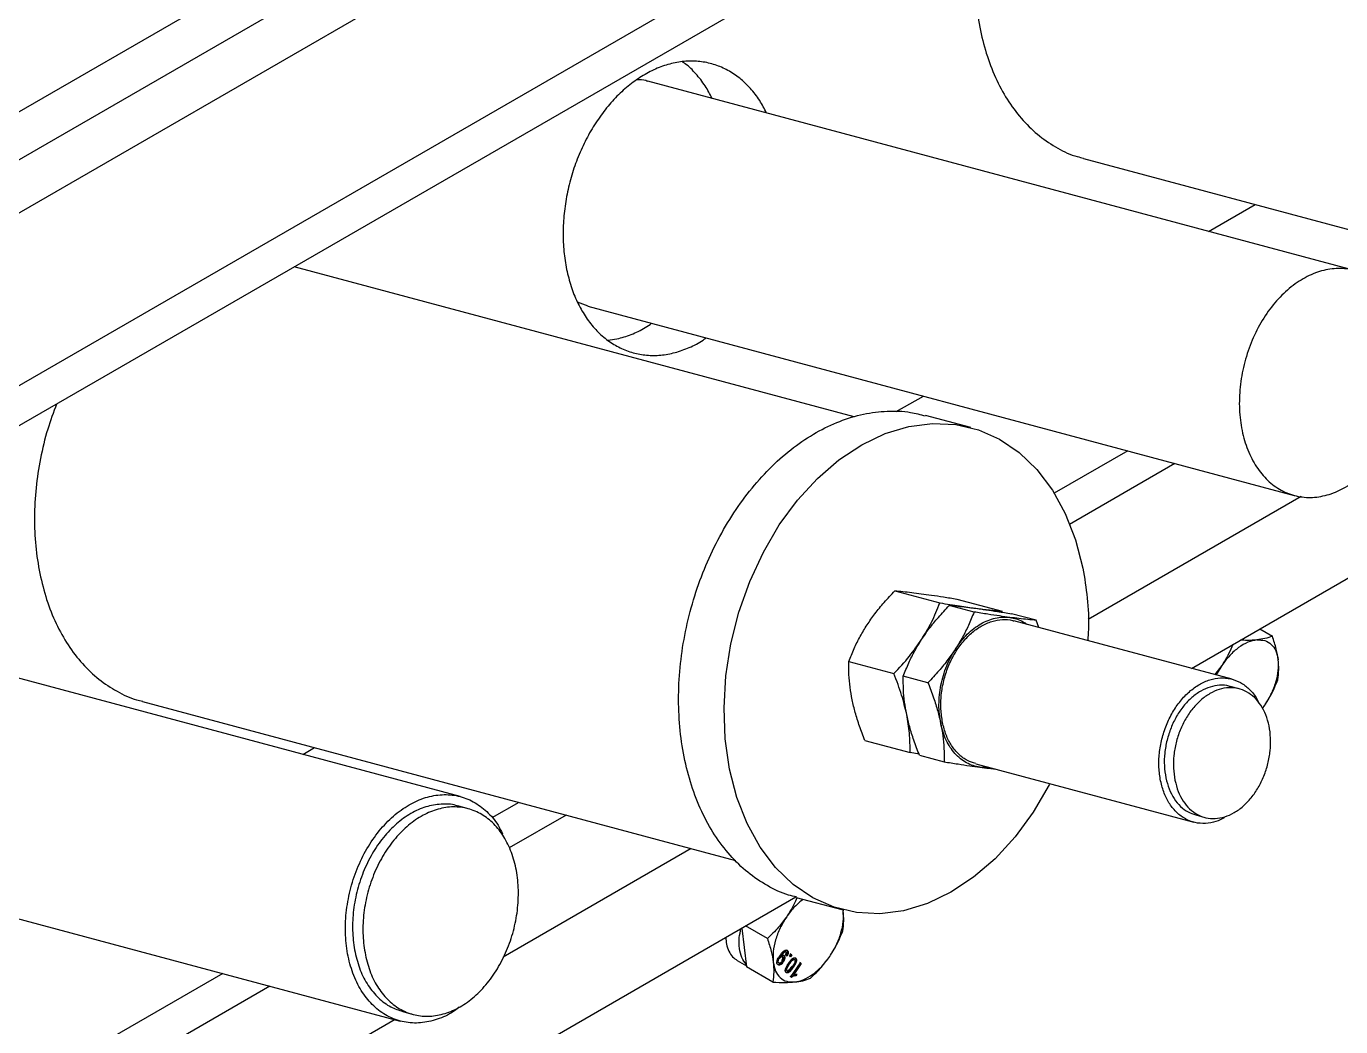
# Model space of a CAD drawing. Header units: millimetres. Extents: x 861 to 27901, y 673 to 17923.
# Drawn here: x 24348 to 24661.3, y 6914.5 to 7153 of the extents above; entities that cross this region are included whole.
import ezdxf

# ---------------------------------------------------------------- set-up
doc = ezdxf.new("R2010")
doc.units = ezdxf.units.MM
doc.header["$LTSCALE"] = 33.3

msp = doc.modelspace()

# ---------------------------------------------------------------- linework, layer by layer
at = {"color": 7, "linetype": 'Continuous', "lineweight": 25}
for p, q in [((24186.77, 7040.55), (24753.01, 7367.44)), ((24200.3, 7036.93), (24766.54, 7363.81)), ((24768.87, 7352.46), (24202.63, 7025.58)), ((24789.57, 7323.23), (24279.39, 7028.71)), ((24791.31, 7314.72), (24281.14, 7020.2)), ((24664.6, 7094.77), (24496.18, 7139.89)), ((24599.97, 7121.49), (24741.31, 7083.63)), ((24629.8, 7104.1), (24640.93, 7110.52)), ((24545.36, 7059.86), (24411.81, 7095.63)), ((24479.31, 7087.3), (24481.84, 7086.34)), ((24481.82, 7086.28), (24650.24, 7041.16)), ((24625.76, 6999.95), (24755.72, 7074.97)), ((24555.38, 7061.13), (24561.82, 7064.85)), ((24573.13, 7057.34), (24562.3, 7060.24)), ((24610.56, 7051.79), (24593.01, 7041.67)), ((24621.81, 7048.78), (24596.68, 7034.27)), ((24651.91, 7040.94), (24601.08, 7011.6)), ((24555, 7018.44), (24565.78, 7015.55)), ((24569.83, 7016.47), (24580.6, 7013.58)), ((24573.9, 7013.38), (24568, 7014.96)), ((24588.72, 7011.4), (24582.82, 7012.98)), ((24635.42, 6997.36), (24583.43, 7011.29)), ((24589.36, 7009.7), (24588.72, 7011.4)), ((24642.04, 7009.35), (24645.04, 7007.62)), ((24451.44, 6969.39), (24326.89, 7002.75)), ((24544.04, 7001.58), (24554.81, 6998.69)), ((24632.96, 7000.63), (24631.28, 6998.47)), ((24632.96, 7000.63), (24631.66, 6998.37)), ((24562.93, 6996.52), (24557.03, 6998.1)), ((24637.12, 6995.06), (24634.95, 6995.64)), ((24375.71, 6992.03), (24517.03, 6954.17)), ((24642.63, 6990.44), (24643.22, 6991.17)), ((24642.64, 6990.42), (24643.22, 6991.17)), ((24547.89, 6982.75), (24558.66, 6979.86)), ((24413.89, 6979.45), (24416.67, 6981.06)), ((24560.79, 6979.53), (24558.66, 6979.86)), ((24560.89, 6979.26), (24566.78, 6977.68)), ((24574.3, 6977.21), (24626.29, 6963.28)), ((24453.31, 6966.49), (24450.84, 6967.15)), ((24465.41, 6968), (24458.99, 6964.3)), ((24476.67, 6964.99), (24463.12, 6957.17)), ((24626.75, 6965), (24628.91, 6964.42)), ((24506.5, 6957), (24461.67, 6931.12)), ((24312.56, 6949.26), (24437.12, 6915.89)), ((24091.06, 6691.27), (24531.43, 6945.5)), ((24531.53, 6945.37), (24542.36, 6942.46)), ((24542.6, 6942.53), (24542.71, 6942.12)), ((24542.71, 6942.12), (24542.63, 6942.52)), ((24518.53, 6938.05), (24519.67, 6928.79)), ((24524.65, 6935.55), (24519.43, 6938.56)), ((24527.84, 6931.58), (24527.79, 6931.5)), ((24527.93, 6931.42), (24527.79, 6931.5)), ((24527.98, 6931.5), (24527.84, 6931.58)), ((24527.98, 6931.5), (24527.93, 6931.42)), ((24528.1, 6931.24), (24527.96, 6931.32)), ((24528.63, 6931.48), (24528.49, 6931.56)), ((24529.03, 6932.39), (24528.89, 6932.47)), ((24529.08, 6931.55), (24528.94, 6931.63)), ((24529.16, 6932.32), (24529.02, 6932.4)), ((24529.34, 6931.39), (24529.08, 6931.55)), ((24529.34, 6931.39), (24529.2, 6931.47)), ((24529.44, 6932.69), (24529.3, 6932.77)), ((24529.82, 6931.52), (24529.96, 6931.44)), ((24529.96, 6931.44), (24530.25, 6931.87)), ((24530.19, 6931.23), (24529.96, 6931.44)), ((24530.19, 6931.23), (24530.05, 6931.31)), ((24530.25, 6931.87), (24530.11, 6931.95)), ((24530.48, 6931.66), (24530.19, 6931.23)), ((24530.23, 6931.84), (24530.34, 6931.74)), ((24530.25, 6931.87), (24530.48, 6931.66)), ((24530.48, 6931.66), (24530.34, 6931.74)), ((24517.45, 6930.33), (24519.64, 6929.08)), ((24525.93, 6925.18), (24519.67, 6928.79)), ((24527.1, 6929.33), (24526.96, 6929.41)), ((24527.18, 6929.83), (24527.32, 6929.75)), ((24527.34, 6930.85), (24527.48, 6930.77)), ((24527.52, 6929.67), (24527.53, 6929.67)), ((24528.04, 6930.26), (24528.18, 6930.17)), ((24528.3, 6931.16), (24528.16, 6931.24)), ((24528.39, 6929.94), (24528.25, 6930.02)), ((24530.22, 6926.44), (24532.51, 6929.79)), ((24530.45, 6928.95), (24530.59, 6928.87)), ((24530.82, 6928.66), (24530.68, 6928.74)), ((24531, 6930.54), (24530.86, 6930.62)), ((24532.73, 6929.58), (24530.95, 6926.97)), ((24531.01, 6930.57), (24531.15, 6930.49)), ((24531.27, 6930.95), (24531.41, 6930.87)), ((24531.58, 6930.19), (24531.44, 6930.27)), ((24532.51, 6929.79), (24532.37, 6929.87)), ((24532.49, 6929.76), (24532.59, 6929.66)), ((24532.51, 6929.79), (24532.73, 6929.58)), ((24532.73, 6929.58), (24532.59, 6929.66)), ((24394.79, 6927.23), (24310.16, 6878.38)), ((24529.1, 6927.48), (24528.96, 6927.56)), ((24529.16, 6927.45), (24529.29, 6927.38)), ((24529.22, 6927.95), (24529.36, 6927.87)), ((24529.75, 6927.88), (24529.61, 6927.96)), ((24530.22, 6926.44), (24530.08, 6926.52)), ((24530.37, 6926.31), (24530.22, 6926.44)), ((24530.95, 6926.97), (24530.81, 6927.05)), ((24530.95, 6926.97), (24531.69, 6927.09)), ((24531.48, 6927.06), (24531.28, 6926.78)), ((24531.42, 6926.7), (24531.28, 6926.78)), ((24531.69, 6927.09), (24531.42, 6926.7)), ((24531.69, 6927.09), (24531.55, 6927.17)), ((24406.04, 6924.22), (24311.9, 6869.87)), ((24435.87, 6916.23), (24085.89, 6714.19)), ((24437.72, 6918.13), (24440.18, 6917.47))]:
    msp.add_line(p, q, dxfattribs=at)
at = {"color": 7, "linetype": 'Continuous', "lineweight": 25, "flags": 128}
msp.add_lwpolyline([(24591.95, 6972.48), (24591.81, 6972.17), (24588, 6965.69), (24583.68, 6959.8), (24578.91, 6954.59), (24573.78, 6950.16), (24568.37, 6946.57), (24562.78, 6943.9), (24557.11, 6942.19), (24551.45, 6941.47), (24545.89, 6941.74), (24540.54, 6943.02), (24535.48, 6945.26), (24530.8, 6948.44), (24526.59, 6952.5), (24522.9, 6957.37), (24519.82, 6962.97), (24517.38, 6969.2), (24515.63, 6975.96), (24514.61, 6983.12), (24514.32, 6990.58), (24514.77, 6998.19), (24515.96, 7005.83), (24517.87, 7013.37), (24520.45, 7020.68), (24523.68, 7027.64), (24527.49, 7034.12), (24531.81, 7040.01), (24536.58, 7045.22), (24541.71, 7049.65), (24547.12, 7053.23), (24552.71, 7055.9), (24558.38, 7057.62), (24564.04, 7058.34), (24569.6, 7058.06), (24574.95, 7056.79), (24580.01, 7054.55), (24584.69, 7051.37), (24588.9, 7047.31), (24592.59, 7042.44), (24595.67, 7036.84), (24598.11, 7030.61), (24599.86, 7023.85)], dxfattribs=at)
at = {"color": 7, "linetype": 'Continuous', "lineweight": 25}
for points, knots in [([(24579.43, 7192.4), (24578.7, 7190.41), (24577.14, 7186.2), (24575.52, 7179.47), (24574.44, 7172.42), (24574.05, 7165.4), (24574.35, 7158.53), (24575.33, 7151.94), (24576.97, 7145.72), (24579.25, 7140), (24582.12, 7134.86), (24585.55, 7130.41), (24589.46, 7126.68), (24593.8, 7123.84), (24597.35, 7122.13), (24599.5, 7121.69), (24599.99, 7121.58)], [0, 0, 0, 0, 0.067527, 0.143345, 0.219163, 0.294982, 0.3708, 0.446619, 0.522437, 0.598256, 0.674074, 0.749893, 0.825711, 0.90153, 0.977348, 1, 1, 1, 1]), ([(24524.46, 7132.31), (24523.93, 7133.32), (24522.8, 7135.48), (24520.63, 7138.25), (24518.08, 7140.67), (24515.26, 7142.56), (24512.2, 7143.88), (24508.98, 7144.62), (24505.63, 7144.76), (24502.22, 7144.29), (24498.81, 7143.24), (24495.45, 7141.6), (24492.2, 7139.42), (24489.12, 7136.73), (24486.27, 7133.58), (24483.68, 7130.01), (24481.4, 7126.1), (24479.48, 7121.9), (24477.94, 7117.5), (24476.81, 7112.95), (24476.12, 7108.35), (24475.87, 7103.78), (24476.04, 7099.29), (24476.53, 7096.45), (24476.77, 7095.04)], [0, 0, 0, 0, 0.040437, 0.086131, 0.131824, 0.177518, 0.223211, 0.268905, 0.314598, 0.360292, 0.405985, 0.451679, 0.497372, 0.543065, 0.588759, 0.634452, 0.680146, 0.725839, 0.771533, 0.817226, 0.86292, 0.908613, 0.954307, 1, 1, 1, 1]), ([(24511.46, 7135.79), (24510.94, 7136.81), (24509.81, 7138.96), (24507.62, 7141.7), (24505.78, 7143.6), (24504.62, 7144.35), (24504.4, 7144.49)], [0, 0, 0, 0, 0.284378, 0.605719, 0.92706, 1, 1, 1, 1]), ([(24496.16, 7139.83), (24496, 7139.9), (24495.17, 7140.24), (24494.26, 7140.22), (24493.52, 7140.2)], [0, 0, 0, 0, 0.192745, 1, 1, 1, 1]), ([(24476.77, 7095.04), (24477.1, 7093.67), (24477.75, 7090.93), (24479.26, 7087.21), (24481.13, 7083.86), (24483.36, 7080.95), (24485.91, 7078.53), (24488.74, 7076.65), (24491.79, 7075.32), (24495.02, 7074.59), (24498.36, 7074.45), (24501.78, 7074.91), (24505.18, 7075.99), (24507.97, 7077.26), (24509.55, 7078.36), (24510.05, 7078.72)], [0, 0, 0, 0, 0.080186, 0.160372, 0.240558, 0.320744, 0.40093, 0.481116, 0.561302, 0.641488, 0.721674, 0.80186, 0.882046, 0.962232, 1, 1, 1, 1]), ([(24486.6, 7078.2), (24487.32, 7078.27), (24489.18, 7078.47), (24492.19, 7079.48), (24494.97, 7080.74), (24496.55, 7081.84), (24497.05, 7082.2)], [0, 0, 0, 0, 0.206143, 0.527413, 0.848682, 1, 1, 1, 1]), ([(24355.18, 7062.94), (24354.44, 7060.96), (24352.88, 7056.74), (24351.26, 7050.01), (24350.18, 7042.96), (24349.81, 7035.94), (24350.07, 7029.06), (24350.81, 7024.71), (24351.19, 7022.54)], [0, 0, 0, 0, 0.151195, 0.320956, 0.490717, 0.660478, 0.830239, 1, 1, 1, 1]), ([(24531.56, 6945.48), (24530.94, 6945.61), (24528.52, 6946.13), (24524.6, 6948.05), (24519.89, 6951.18), (24515.67, 6955.27), (24511.97, 6960.15), (24508.88, 6965.76), (24506.43, 6972.01), (24504.68, 6978.79), (24503.65, 6985.98), (24503.36, 6993.45), (24503.82, 7001.08), (24505.01, 7008.75), (24506.92, 7016.31), (24509.52, 7023.64), (24512.75, 7030.62), (24516.57, 7037.11), (24520.91, 7043.03), (24525.69, 7048.25), (24530.84, 7052.7), (24536.26, 7056.29), (24541.86, 7058.96), (24547.55, 7060.69), (24553.23, 7061.38), (24558.18, 7061.24), (24561.11, 7060.45), (24562.27, 7060.13)], [0, 0, 0, 0, 0.0143954, 0.0560621, 0.0977287, 0.1393954, 0.1810621, 0.2227287, 0.2643954, 0.3060621, 0.3477287, 0.3893954, 0.4310621, 0.4727287, 0.5143954, 0.5560621, 0.5977287, 0.6393954, 0.6810621, 0.7227287, 0.7643954, 0.8060621, 0.8477287, 0.8893954, 0.9310621, 0.9727287, 1, 1, 1, 1]), ([(24351.19, 7022.54), (24351.69, 7020.44), (24352.69, 7016.25), (24355, 7010.55), (24357.87, 7005.4), (24361.3, 7000.95), (24365.2, 6997.22), (24369.55, 6994.38), (24373.1, 6992.68), (24375.24, 6992.23), (24375.74, 6992.12)], [0, 0, 0, 0, 0.13701, 0.274019, 0.411029, 0.548038, 0.685048, 0.822057, 0.959067, 1, 1, 1, 1]), ([(24599.86, 7023.85), (24600.24, 7021.48), (24601.01, 7016.75), (24601.32, 7010.89), (24601.08, 7007.46), (24601.01, 7006.58)], [0, 0, 0, 0, 0.4257168, 0.8514335, 1, 1, 1, 1]), ([(24548.41, 7010.31), (24549.02, 7011.2), (24550.27, 7013.03), (24552.49, 7015.75), (24554.15, 7017.52), (24555, 7018.44)], [0, 0, 0, 0, 0.315876, 0.646351, 1, 1, 1, 1]), ([(24555, 7018.44), (24555.64, 7018.38), (24556.87, 7018.28), (24558.96, 7018.05), (24560.53, 7017.85), (24561.3, 7017.75)], [0, 0, 0, 0, 0.353648, 0.684121, 1, 1, 1, 1]), ([(24561.3, 7017.75), (24562.12, 7017.64), (24563.79, 7017.41), (24566.66, 7016.97), (24568.75, 7016.64), (24569.83, 7016.47)], [0, 0, 0, 0, 0.315876, 0.646351, 1, 1, 1, 1]), ([(24561.4, 7006.83), (24562.24, 7008.2), (24563.99, 7011.09), (24565.16, 7014.02), (24565.78, 7015.55)], [0, 0, 0, 0, 0.476313, 1, 1, 1, 1]), ([(24561.4, 7006.83), (24562, 7007.7), (24563.23, 7009.5), (24565.45, 7012.22), (24567.12, 7014.01), (24568, 7014.96)], [0, 0, 0, 0, 0.3085007, 0.635247, 1, 1, 1, 1]), ([(24565.78, 7015.55), (24567.38, 7015.3), (24570.43, 7014.81), (24573.05, 7014.44), (24574.3, 7014.27)], [0, 0, 0, 0, 0.523687, 1, 1, 1, 1]), ([(24568, 7014.96), (24568.66, 7014.9), (24569.9, 7014.79), (24572, 7014.56), (24573.55, 7014.37), (24574.3, 7014.27)], [0, 0, 0, 0, 0.3647501, 0.6914967, 1, 1, 1, 1]), ([(24573.9, 7013.38), (24573.47, 7012.31), (24572.66, 7010.29), (24571.21, 7007.36), (24570.08, 7005.54), (24569.53, 7004.65)], [0, 0, 0, 0, 0.36475, 0.691497, 1, 1, 1, 1]), ([(24582.42, 7012.09), (24581.62, 7012.2), (24579.98, 7012.43), (24577.12, 7012.86), (24575.01, 7013.2), (24573.9, 7013.38)], [0, 0, 0, 0, 0.308501, 0.635247, 1, 1, 1, 1]), ([(24574.3, 7014.27), (24575.1, 7014.16), (24576.74, 7013.93), (24579.6, 7013.5), (24581.71, 7013.16), (24582.82, 7012.98)], [0, 0, 0, 0, 0.308501, 0.635247, 1, 1, 1, 1]), ([(24574.3, 7014.27), (24575.44, 7014.12), (24577.84, 7013.82), (24579.65, 7013.66), (24580.6, 7013.58)], [0, 0, 0, 0, 0.4763129, 1, 1, 1, 1]), ([(24544.04, 7001.58), (24544.45, 7002.61), (24545.25, 7004.61), (24546.7, 7007.54), (24547.85, 7009.4), (24548.41, 7010.31)], [0, 0, 0, 0, 0.353648, 0.684121, 1, 1, 1, 1]), ([(24566.39, 6987.05), (24566.23, 6988.11), (24565.9, 6990.22), (24566.03, 6993.63), (24566.62, 6997.04), (24567.69, 7000.35), (24569.19, 7003.42), (24571.06, 7006.14), (24573.23, 7008.41), (24575.61, 7010.12), (24578.13, 7011.25), (24580.66, 7011.65), (24582.45, 7011.63), (24583.32, 7011.29), (24583.42, 7011.25)], [0, 0, 0, 0, 0.089817, 0.179633, 0.26945, 0.359266, 0.449083, 0.538899, 0.628716, 0.718532, 0.808349, 0.898165, 0.987982, 1, 1, 1, 1]), ([(24582.42, 7012.09), (24582.97, 7011.99), (24584.08, 7011.77), (24585.44, 7011.2), (24586.2, 7010.67), (24586.48, 7010.47)], [0, 0, 0, 0, 0.385203, 0.770405, 1, 1, 1, 1]), ([(24588.72, 7011.4), (24588.06, 7011.46), (24586.82, 7011.57), (24584.72, 7011.8), (24583.17, 7012), (24582.42, 7012.09)], [0, 0, 0, 0, 0.36475, 0.691497, 1, 1, 1, 1]), ([(24554.81, 6998.69), (24556.08, 7000.05), (24558.5, 7002.65), (24560.47, 7005.48), (24561.4, 7006.83)], [0, 0, 0, 0, 0.5236871, 1, 1, 1, 1]), ([(24557.03, 6998.1), (24557.46, 6999.16), (24558.27, 7001.19), (24559.72, 7004.11), (24560.86, 7005.94), (24561.4, 7006.83)], [0, 0, 0, 0, 0.36475, 0.691497, 1, 1, 1, 1]), ([(24641.3, 7006.73), (24640.56, 7006.67), (24639.36, 7006.58), (24637.94, 7006.64), (24637.4, 7006.67)], [0, 0, 0, 0, 0.616578, 1, 1, 1, 1]), ([(24645.04, 7007.62), (24644.47, 7007.41), (24643.42, 7007.02), (24641.97, 7006.82), (24641.3, 7006.73)], [0, 0, 0, 0, 0.532771, 1, 1, 1, 1]), ([(24646.43, 7001.99), (24646.29, 7002.84), (24646, 7004.63), (24645.37, 7006.58), (24645.04, 7007.62)], [0, 0, 0, 0, 0.467229, 1, 1, 1, 1]), ([(24569.53, 7004.65), (24568.93, 7003.78), (24567.7, 7001.98), (24565.49, 6999.25), (24563.81, 6997.46), (24562.93, 6996.52)], [0, 0, 0, 0, 0.308501, 0.635247, 1, 1, 1, 1]), ([(24635.58, 7005.62), (24635.27, 7004.87), (24634.57, 7003.15), (24633.54, 7001.54), (24632.96, 7000.63)], [0, 0, 0, 0, 0.433116, 1, 1, 1, 1]), ([(24544.85, 6992.46), (24544.67, 6993.46), (24544.3, 6995.51), (24544.04, 6998.56), (24544.04, 7000.55), (24544.04, 7001.58)], [0, 0, 0, 0, 0.315876, 0.646351, 1, 1, 1, 1]), ([(24646.32, 6997.24), (24646.43, 6998.02), (24646.64, 6999.48), (24646.49, 7001.19), (24646.43, 7001.99)], [0, 0, 0, 0, 0.532771, 1, 1, 1, 1]), ([(24557.85, 6988.98), (24557.48, 6990.51), (24556.72, 6993.73), (24555.47, 6996.99), (24554.81, 6998.69)], [0, 0, 0, 0, 0.476313, 1, 1, 1, 1]), ([(24557.85, 6988.98), (24557.67, 6989.96), (24557.3, 6991.97), (24557.04, 6995.02), (24557.03, 6997.03), (24557.03, 6998.1)], [0, 0, 0, 0, 0.3085007, 0.635247, 1, 1, 1, 1]), ([(24618.38, 6973.12), (24618.21, 6974.18), (24617.88, 6976.3), (24618.02, 6979.71), (24618.61, 6983.12), (24619.68, 6986.42), (24621.18, 6989.5), (24623.05, 6992.22), (24625.22, 6994.48), (24627.6, 6996.2), (24630.11, 6997.31), (24632.65, 6997.77), (24635.12, 6997.55), (24637.44, 6996.68), (24639.47, 6995.16), (24640.97, 6993.46), (24641.61, 6992.13), (24641.83, 6991.67)], [0, 0, 0, 0, 0.068844, 0.137689, 0.206533, 0.275378, 0.344222, 0.413067, 0.481911, 0.550756, 0.6196, 0.688445, 0.757289, 0.826134, 0.894978, 0.963823, 1, 1, 1, 1]), ([(24643.22, 6991.17), (24643.8, 6992.08), (24645.03, 6994.03), (24645.87, 6996.13), (24646.32, 6997.24)], [0, 0, 0, 0, 0.467229, 1, 1, 1, 1]), ([(24562.93, 6996.52), (24563.39, 6995.33), (24564.26, 6993.09), (24565.28, 6989.83), (24565.75, 6987.79), (24565.97, 6986.8)], [0, 0, 0, 0, 0.3647501, 0.6914967, 1, 1, 1, 1]), ([(24634.94, 6995.6), (24634.85, 6995.64), (24634.08, 6995.95), (24632.46, 6995.97), (24630.19, 6995.6), (24627.93, 6994.59), (24625.79, 6993.05), (24623.83, 6991.01), (24622.15, 6988.57), (24620.81, 6985.81), (24619.84, 6982.83), (24619.31, 6979.77), (24619.19, 6976.7), (24619.49, 6974.8), (24619.64, 6973.85)], [0, 0, 0, 0, 0.012018, 0.1018346, 0.1916511, 0.2814676, 0.3712842, 0.4611007, 0.5509173, 0.6407338, 0.7305504, 0.8203669, 0.9101835, 1, 1, 1, 1]), ([(24547.89, 6982.75), (24547.45, 6983.89), (24546.59, 6986.12), (24545.55, 6989.37), (24545.08, 6991.45), (24544.85, 6992.46)], [0, 0, 0, 0, 0.353648, 0.684121, 1, 1, 1, 1]), ([(24560.89, 6979.26), (24560.43, 6980.45), (24559.56, 6982.69), (24558.53, 6985.95), (24558.07, 6987.99), (24557.85, 6988.98)], [0, 0, 0, 0, 0.36475, 0.691497, 1, 1, 1, 1]), ([(24558.66, 6979.86), (24558.66, 6981.39), (24558.65, 6984.31), (24558.11, 6987.47), (24557.85, 6988.98)], [0, 0, 0, 0, 0.523687, 1, 1, 1, 1]), ([(24565.97, 6986.8), (24566.15, 6985.83), (24566.51, 6983.82), (24566.78, 6980.76), (24566.78, 6978.75), (24566.78, 6977.68)], [0, 0, 0, 0, 0.3085007, 0.635247, 1, 1, 1, 1]), ([(24574.31, 6977.24), (24573.64, 6977.46), (24572.18, 6977.92), (24570.23, 6979.41), (24568.51, 6981.47), (24567.16, 6984.03), (24566.65, 6986.04), (24566.39, 6987.05)], [0, 0, 0, 0, 0.1780023, 0.3835017, 0.5890012, 0.7945006, 1, 1, 1, 1]), ([(24566.78, 6977.68), (24567.9, 6977.51), (24570, 6977.17), (24572.87, 6976.73), (24574.51, 6976.51), (24575.31, 6976.4)], [0, 0, 0, 0, 0.36475, 0.691497, 1, 1, 1, 1]), ([(24577.38, 6976.38), (24577.26, 6976.36), (24576.56, 6976.26), (24575.87, 6976.33), (24575.31, 6976.4)], [0, 0, 0, 0, 0.175627, 1, 1, 1, 1]), ([(24575.31, 6976.4), (24576.07, 6976.3), (24577.37, 6976.13), (24578.46, 6976.02), (24578.92, 6975.97)], [0, 0, 0, 0, 0.580155, 1, 1, 1, 1]), ([(24633.56, 6964.32), (24632.91, 6963.99), (24631.42, 6963.26), (24629.05, 6962.89), (24626.58, 6963.09), (24624.27, 6963.97), (24622.22, 6965.47), (24620.5, 6967.55), (24619.15, 6970.1), (24618.64, 6972.11), (24618.38, 6973.12)], [0, 0, 0, 0, 0.1017338, 0.2300576, 0.3583813, 0.4867051, 0.6150288, 0.7433525, 0.8716763, 1, 1, 1, 1]), ([(24619.64, 6973.85), (24619.87, 6972.94), (24620.33, 6971.14), (24621.55, 6968.84), (24623.09, 6966.98), (24624.85, 6965.65), (24626.15, 6965.23), (24626.76, 6965.04)], [0, 0, 0, 0, 0.205499, 0.410999, 0.616498, 0.821998, 1, 1, 1, 1]), ([(24451.14, 6919.17), (24450.55, 6918.71), (24448.73, 6917.33), (24445.43, 6916.01), (24441.45, 6915.25), (24437.57, 6915.6), (24433.95, 6916.97), (24430.73, 6919.33), (24428.03, 6922.59), (24425.95, 6926.62), (24424.57, 6931.26), (24423.96, 6936.35), (24424.12, 6941.67), (24425.06, 6947.03), (24426.74, 6952.22), (24429.09, 6957.04), (24432.03, 6961.31), (24435.43, 6964.87), (24439.18, 6967.57), (24443.12, 6969.31), (24447.11, 6970.02), (24450.99, 6969.68), (24454.61, 6968.32), (24457.81, 6965.92), (24460.16, 6963.28), (24461.15, 6961.21), (24461.49, 6960.5)], [0, 0, 0, 0, 0.020943, 0.06443, 0.107917, 0.151404, 0.194891, 0.238378, 0.281865, 0.325352, 0.368839, 0.412326, 0.455813, 0.4993, 0.542787, 0.586274, 0.629761, 0.673248, 0.716735, 0.760222, 0.803709, 0.847196, 0.890683, 0.93417, 0.977657, 1, 1, 1, 1]), ([(24450.83, 6967.09), (24450.68, 6967.15), (24449.44, 6967.64), (24446.86, 6967.67), (24443.22, 6967.09), (24439.61, 6965.47), (24436.17, 6963.01), (24433.05, 6959.75), (24430.36, 6955.84), (24428.21, 6951.42), (24426.67, 6946.66), (24425.82, 6941.75), (24425.63, 6936.85), (24426.1, 6933.81), (24426.34, 6932.28)], [0, 0, 0, 0, 0.012018, 0.101835, 0.191651, 0.281468, 0.371284, 0.461101, 0.550917, 0.640734, 0.73055, 0.820367, 0.910183, 1, 1, 1, 1]), ([(24531.69, 6945.36), (24531.44, 6944.74), (24530.78, 6943.15), (24529.83, 6941.67), (24529.24, 6940.76)], [0, 0, 0, 0, 0.386678, 1, 1, 1, 1]), ([(24533.17, 6944.93), (24532.48, 6944.36), (24531.06, 6943.21), (24529.86, 6941.59), (24529.24, 6940.76)], [0, 0, 0, 0, 0.4886279, 1, 1, 1, 1]), ([(24529.24, 6940.76), (24528.6, 6939.89), (24527.23, 6938.02), (24525.54, 6936.41), (24524.65, 6935.55)], [0, 0, 0, 0, 0.467229, 1, 1, 1, 1]), ([(24542.6, 6937.37), (24542.71, 6938.14), (24542.92, 6939.6), (24542.78, 6941.32), (24542.71, 6942.12)], [0, 0, 0, 0, 0.532771, 1, 1, 1, 1]), ([(24519.6, 6929.33), (24519.22, 6929.86), (24518.44, 6930.9), (24517.91, 6933.16), (24517.83, 6935.53), (24518.18, 6937.21), (24518.33, 6937.93)], [0, 0, 0, 0, 0.26615, 0.532301, 0.798451, 1, 1, 1, 1]), ([(24514.72, 6935.85), (24514.77, 6935.3), (24514.86, 6934.08), (24515.42, 6932.51), (24516.27, 6931.16), (24517.07, 6930.61), (24517.46, 6930.35)], [0, 0, 0, 0, 0.216957, 0.483447, 0.749937, 1, 1, 1, 1]), ([(24524.65, 6935.55), (24524.98, 6934.52), (24525.61, 6932.57), (24525.9, 6930.77), (24526.04, 6929.93)], [0, 0, 0, 0, 0.532771, 1, 1, 1, 1]), ([(24539.5, 6931.29), (24540.08, 6932.2), (24541.31, 6934.16), (24542.15, 6936.25), (24542.6, 6937.37)], [0, 0, 0, 0, 0.467229, 1, 1, 1, 1]), ([(24426.34, 6932.28), (24426.71, 6930.84), (24427.45, 6927.94), (24429.39, 6924.27), (24431.87, 6921.3), (24434.67, 6919.16), (24436.76, 6918.5), (24437.73, 6918.19)], [0, 0, 0, 0, 0.205499, 0.410999, 0.616498, 0.821998, 1, 1, 1, 1]), ([(24527.1, 6929.33), (24527.05, 6929.38), (24526.96, 6929.48), (24526.9, 6929.72), (24526.9, 6930), (24526.99, 6930.4), (24527.23, 6930.92), (24527.48, 6931.29), (24527.6, 6931.48)], [0, 0, 0, 0, 0.125064, 0.25009, 0.37511, 0.500169, 0.749441, 1, 1, 1, 1]), ([(24527.34, 6930.85), (24527.41, 6930.93), (24527.5, 6931.06), (24527.65, 6931.2), (24527.77, 6931.27), (24527.88, 6931.31), (24528.02, 6931.33), (24528.1, 6931.27), (24528.16, 6931.24)], [0, 0, 0, 0, 0.249977, 0.377915, 0.500342, 0.627106, 0.750811, 1, 1, 1, 1]), ([(24527.6, 6931.48), (24527.74, 6931.68), (24528.02, 6932.07), (24528.43, 6932.51), (24528.78, 6932.74), (24529.03, 6932.83), (24529.27, 6932.82), (24529.38, 6932.73), (24529.44, 6932.69)], [0, 0, 0, 0, 0.2504849, 0.5001185, 0.6278992, 0.7500924, 0.8749937, 1, 1, 1, 1]), ([(24529.02, 6932.4), (24528.99, 6932.42), (24528.91, 6932.48), (24528.76, 6932.47), (24528.59, 6932.41), (24528.26, 6932.13), (24528.03, 6931.83), (24527.84, 6931.58)], [0, 0, 0, 0, 0.125207, 0.25031, 0.375339, 0.50062, 1, 1, 1, 1]), ([(24527.93, 6931.42), (24527.99, 6931.46), (24528.13, 6931.54), (24528.32, 6931.58), (24528.5, 6931.58), (24528.58, 6931.51), (24528.63, 6931.48)], [0, 0, 0, 0, 0.2489432, 0.4994503, 0.7502849, 1, 1, 1, 1]), ([(24529.16, 6932.32), (24529.13, 6932.34), (24529.05, 6932.39), (24528.9, 6932.39), (24528.73, 6932.33), (24528.4, 6932.05), (24528.17, 6931.74), (24527.98, 6931.5)], [0, 0, 0, 0, 0.125207, 0.25031, 0.375339, 0.50062, 1, 1, 1, 1]), ([(24528.49, 6931.56), (24528.5, 6931.54), (24528.54, 6931.51), (24528.59, 6931.43), (24528.64, 6931.3), (24528.66, 6931.11), (24528.64, 6930.89), (24528.58, 6930.67), (24528.47, 6930.37), (24528.34, 6930.16), (24528.25, 6930.02)], [0, 0, 0, 0, 0.062611, 0.125226, 0.250194, 0.373586, 0.500286, 0.62458, 0.750412, 1, 1, 1, 1]), ([(24528.63, 6931.48), (24528.66, 6931.45), (24528.73, 6931.37), (24528.78, 6931.21), (24528.8, 6931.02), (24528.78, 6930.81), (24528.72, 6930.59), (24528.61, 6930.29), (24528.48, 6930.08), (24528.39, 6929.94)], [0, 0, 0, 0, 0.125074, 0.250064, 0.373261, 0.500199, 0.624296, 0.750369, 1, 1, 1, 1]), ([(24528.94, 6931.63), (24528.98, 6931.71), (24529.06, 6931.86), (24529.11, 6932.05), (24529.12, 6932.18), (24529.1, 6932.3), (24529.05, 6932.36), (24529.02, 6932.4)], [0, 0, 0, 0, 0.277074, 0.499914, 0.624834, 0.750381, 1, 1, 1, 1]), ([(24529.08, 6931.55), (24529.12, 6931.63), (24529.2, 6931.78), (24529.25, 6931.97), (24529.26, 6932.1), (24529.25, 6932.19), (24529.21, 6932.26), (24529.18, 6932.3), (24529.16, 6932.32)], [0, 0, 0, 0, 0.276477, 0.499318, 0.623718, 0.749496, 0.874756, 1, 1, 1, 1]), ([(24529.3, 6932.77), (24529.35, 6932.71), (24529.44, 6932.61), (24529.48, 6932.4), (24529.48, 6932.17), (24529.4, 6931.84), (24529.26, 6931.59), (24529.2, 6931.47)], [0, 0, 0, 0, 0.249859, 0.375956, 0.500482, 0.749847, 1, 1, 1, 1]), ([(24529.44, 6932.69), (24529.49, 6932.63), (24529.58, 6932.53), (24529.62, 6932.32), (24529.62, 6932.09), (24529.54, 6931.76), (24529.4, 6931.51), (24529.34, 6931.39)], [0, 0, 0, 0, 0.249859, 0.375718, 0.500481, 0.749846, 1, 1, 1, 1]), ([(24534.9, 6926.08), (24535.8, 6926.94), (24537.48, 6928.55), (24538.86, 6930.42), (24539.5, 6931.29)], [0, 0, 0, 0, 0.532771, 1, 1, 1, 1]), ([(24526.04, 6929.93), (24526.11, 6929.13), (24526.25, 6927.41), (24526.04, 6925.95), (24525.93, 6925.18)], [0, 0, 0, 0, 0.467229, 1, 1, 1, 1]), ([(24527.18, 6929.83), (24527.14, 6929.88), (24527.08, 6929.96), (24527.06, 6930.13), (24527.08, 6930.27), (24527.12, 6930.42), (24527.2, 6930.62), (24527.29, 6930.75), (24527.34, 6930.85)], [0, 0, 0, 0, 0.249017, 0.371845, 0.499365, 0.623226, 0.749892, 1, 1, 1, 1]), ([(24528.39, 6929.94), (24528.29, 6929.81), (24528.14, 6929.6), (24527.9, 6929.4), (24527.71, 6929.28), (24527.53, 6929.22), (24527.31, 6929.19), (24527.18, 6929.28), (24527.1, 6929.33)], [0, 0, 0, 0, 0.249869, 0.376454, 0.500348, 0.627239, 0.750824, 1, 1, 1, 1]), ([(24527.32, 6929.75), (24527.28, 6929.8), (24527.22, 6929.88), (24527.21, 6930.05), (24527.22, 6930.19), (24527.26, 6930.34), (24527.34, 6930.54), (24527.43, 6930.67), (24527.48, 6930.77)], [0, 0, 0, 0, 0.249017, 0.372138, 0.499365, 0.623562, 0.749893, 1, 1, 1, 1]), ([(24528.25, 6930.02), (24528.15, 6929.89), (24528, 6929.68), (24527.76, 6929.48), (24527.57, 6929.37), (24527.39, 6929.3), (24527.28, 6929.29), (24527.23, 6929.29)], [0, 0, 0, 0, 0.332793, 0.501654, 0.666398, 0.835694, 1, 1, 1, 1]), ([(24528.18, 6930.17), (24528.11, 6930.08), (24527.98, 6929.9), (24527.77, 6929.75), (24527.62, 6929.68), (24527.46, 6929.66), (24527.38, 6929.71), (24527.32, 6929.75)], [0, 0, 0, 0, 0.25025, 0.499842, 0.629576, 0.750665, 1, 1, 1, 1]), ([(24527.48, 6930.77), (24527.55, 6930.85), (24527.64, 6930.98), (24527.79, 6931.12), (24527.91, 6931.19), (24528.02, 6931.23), (24528.16, 6931.25), (24528.24, 6931.19), (24528.3, 6931.16)], [0, 0, 0, 0, 0.249976, 0.378222, 0.500342, 0.627452, 0.750811, 1, 1, 1, 1]), ([(24528.16, 6931.24), (24528.2, 6931.19), (24528.26, 6931.12), (24528.29, 6930.96), (24528.28, 6930.82), (24528.25, 6930.68), (24528.18, 6930.48), (24528.1, 6930.35), (24528.04, 6930.26)], [0, 0, 0, 0, 0.24952, 0.373528, 0.499888, 0.62379, 0.750316, 1, 1, 1, 1]), ([(24528.3, 6931.16), (24528.34, 6931.11), (24528.4, 6931.03), (24528.43, 6930.88), (24528.42, 6930.74), (24528.39, 6930.6), (24528.32, 6930.4), (24528.24, 6930.27), (24528.18, 6930.17)], [0, 0, 0, 0, 0.249521, 0.373851, 0.499889, 0.624096, 0.750315, 1, 1, 1, 1]), ([(24529.1, 6927.48), (24529.05, 6927.53), (24528.96, 6927.64), (24528.9, 6927.88), (24528.92, 6928.18), (24529.13, 6928.82), (24529.44, 6929.31), (24529.69, 6929.7)], [0, 0, 0, 0, 0.125373, 0.250644, 0.375698, 0.501113, 1, 1, 1, 1]), ([(24530.82, 6928.66), (24530.69, 6928.47), (24530.42, 6928.1), (24530.04, 6927.68), (24529.72, 6927.44), (24529.47, 6927.35), (24529.26, 6927.36), (24529.15, 6927.44), (24529.1, 6927.48)], [0, 0, 0, 0, 0.250482, 0.500346, 0.631705, 0.750221, 0.874987, 1, 1, 1, 1]), ([(24529.22, 6927.95), (24529.19, 6927.99), (24529.13, 6928.07), (24529.12, 6928.27), (24529.16, 6928.49), (24529.36, 6928.95), (24529.59, 6929.29), (24529.78, 6929.57)], [0, 0, 0, 0, 0.124745, 0.249484, 0.374471, 0.499648, 1, 1, 1, 1]), ([(24530.68, 6928.74), (24530.55, 6928.55), (24530.28, 6928.18), (24529.9, 6927.76), (24529.58, 6927.52), (24529.34, 6927.43), (24529.22, 6927.45), (24529.16, 6927.46)], [0, 0, 0, 0, 0.293294, 0.5858646, 0.7398655, 0.8784496, 1, 1, 1, 1]), ([(24529.36, 6927.87), (24529.33, 6927.91), (24529.27, 6927.99), (24529.26, 6928.19), (24529.3, 6928.41), (24529.5, 6928.87), (24529.73, 6929.21), (24529.92, 6929.49)], [0, 0, 0, 0, 0.124745, 0.249484, 0.374471, 0.499648, 1, 1, 1, 1]), ([(24530.45, 6928.95), (24530.32, 6928.76), (24530.13, 6928.49), (24529.85, 6928.15), (24529.69, 6928.02), (24529.61, 6927.96)], [0, 0, 0, 0, 0.500372, 0.750515, 1, 1, 1, 1]), ([(24529.69, 6929.7), (24529.82, 6929.88), (24530.09, 6930.26), (24530.46, 6930.67), (24530.79, 6930.91), (24531.03, 6931.01), (24531.25, 6930.99), (24531.36, 6930.91), (24531.41, 6930.87)], [0, 0, 0, 0, 0.250476, 0.500347, 0.625768, 0.750176, 0.87497, 1, 1, 1, 1]), ([(24530.59, 6928.87), (24530.46, 6928.68), (24530.27, 6928.41), (24529.99, 6928.07), (24529.83, 6927.94), (24529.75, 6927.88)], [0, 0, 0, 0, 0.500372, 0.750515, 1, 1, 1, 1]), ([(24529.78, 6929.57), (24529.96, 6929.84), (24530.2, 6930.18), (24530.53, 6930.51), (24530.71, 6930.61), (24530.88, 6930.64), (24530.96, 6930.59), (24531.01, 6930.57)], [0, 0, 0, 0, 0.50041, 0.625613, 0.75058, 0.875344, 1, 1, 1, 1]), ([(24529.92, 6929.49), (24530.1, 6929.76), (24530.34, 6930.1), (24530.67, 6930.43), (24530.85, 6930.52), (24531.02, 6930.56), (24531.1, 6930.51), (24531.15, 6930.49)], [0, 0, 0, 0, 0.50041, 0.625613, 0.75058, 0.875344, 1, 1, 1, 1]), ([(24531.15, 6930.49), (24531.18, 6930.45), (24531.24, 6930.36), (24531.25, 6930.16), (24531.2, 6929.94), (24531.01, 6929.48), (24530.78, 6929.14), (24530.59, 6928.87)], [0, 0, 0, 0, 0.124696, 0.249462, 0.374432, 0.499637, 1, 1, 1, 1]), ([(24531.44, 6930.27), (24531.4, 6930.14), (24531.33, 6929.87), (24531.07, 6929.35), (24530.84, 6928.98), (24530.68, 6928.74)], [0, 0, 0, 0, 0.249754, 0.499871, 1, 1, 1, 1]), ([(24531.58, 6930.19), (24531.54, 6930.05), (24531.47, 6929.79), (24531.21, 6929.27), (24530.98, 6928.9), (24530.82, 6928.66)], [0, 0, 0, 0, 0.249754, 0.499871, 1, 1, 1, 1]), ([(24531.27, 6930.95), (24531.33, 6930.87), (24531.43, 6930.75), (24531.47, 6930.49), (24531.45, 6930.34), (24531.44, 6930.27)], [0, 0, 0, 0, 0.499036, 0.74951, 1, 1, 1, 1]), ([(24531.41, 6930.87), (24531.48, 6930.79), (24531.58, 6930.67), (24531.6, 6930.44), (24531.6, 6930.3), (24531.59, 6930.22), (24531.58, 6930.19)], [0, 0, 0, 0, 0.498795, 0.749148, 0.874576, 1, 1, 1, 1]), ([(24525.93, 6925.18), (24526.94, 6925.13), (24528.83, 6925.03), (24530.42, 6925.14), (24531.17, 6925.2)], [0, 0, 0, 0, 0.532771, 1, 1, 1, 1]), ([(24529.32, 6927.9), (24529.31, 6927.9), (24529.29, 6927.9), (24529.26, 6927.92), (24529.24, 6927.94), (24529.22, 6927.95)], [0, 0, 0, 0, 0.170351, 0.585162, 1, 1, 1, 1]), ([(24529.75, 6927.88), (24529.72, 6927.86), (24529.64, 6927.82), (24529.53, 6927.8), (24529.44, 6927.81), (24529.39, 6927.85), (24529.36, 6927.87)], [0, 0, 0, 0, 0.2501585, 0.5001556, 0.7500324, 1, 1, 1, 1]), ([(24531.28, 6926.78), (24531.12, 6926.77), (24530.78, 6926.74), (24530.41, 6926.51), (24530.23, 6926.39)], [0, 0, 0, 0, 0.5008657, 1, 1, 1, 1]), ([(24531.42, 6926.7), (24531.26, 6926.68), (24530.92, 6926.66), (24530.55, 6926.43), (24530.37, 6926.31)], [0, 0, 0, 0, 0.500866, 1, 1, 1, 1]), ([(24531.17, 6925.2), (24531.84, 6925.29), (24533.29, 6925.48), (24534.34, 6925.88), (24534.9, 6926.08)], [0, 0, 0, 0, 0.467229, 1, 1, 1, 1])]:
    msp.add_open_spline(points, degree=3, knots=knots, dxfattribs=at)
for points in [[(24677.04, 7079.3), (24677.3, 7077.63), (24677.82, 7074.3), (24677.61, 7068.94), (24676.68, 7063.57), (24674.99, 7058.37), (24672.64, 7053.53), (24669.7, 7049.26), (24666.28, 7045.7), (24662.53, 7042.99), (24658.58, 7041.25), (24654.58, 7040.53), (24650.69, 7040.87), (24647.07, 7042.25), (24643.84, 7044.61), (24641.13, 7047.88), (24639.04, 7051.92), (24637.67, 7056.57), (24637.05, 7061.66), (24637.22, 7067), (24638.16, 7072.37), (24639.84, 7077.57), (24642.2, 7082.41), (24645.14, 7086.68), (24648.55, 7090.24), (24652.31, 7092.95), (24656.26, 7094.69), (24660.25, 7095.41), (24664.14, 7095.07), (24667.77, 7093.69), (24671, 7091.33), (24673.7, 7088.06), (24675.82, 7084.04), (24676.63, 7080.88), (24677.04, 7079.3)], [(24569.53, 7004.65), (24569.96, 7005.27), (24570.82, 7006.51), (24572.29, 7008.11), (24573.86, 7009.49), (24575.52, 7010.6), (24577.23, 7011.44), (24578.98, 7011.97), (24580.72, 7012.23), (24581.86, 7012.14), (24582.42, 7012.09)], [(24641.3, 7006.73), (24640.6, 7006.59), (24639.2, 7006.31), (24636.97, 7004.98), (24634.81, 7003.1), (24633.58, 7001.46), (24632.96, 7000.63)], [(24641.3, 7006.73), (24641.96, 7006.73), (24643.27, 7006.72), (24644.82, 7005.77), (24645.97, 7004.23), (24646.28, 7002.74), (24646.43, 7001.99)], [(24565.97, 6986.8), (24565.85, 6987.53), (24565.6, 6988.97), (24565.51, 6991.27), (24565.64, 6993.61), (24565.99, 6995.96), (24566.57, 6998.28), (24567.36, 7000.53), (24568.33, 7002.69), (24569.13, 7003.99), (24569.53, 7004.65)], [(24643.22, 6991.17), (24643.77, 6992.05), (24644.87, 6993.82), (24645.94, 6996.69), (24646.55, 6999.52), (24646.47, 7001.17), (24646.43, 7001.99)], [(24621.81, 6973.27), (24621.66, 6974.22), (24621.36, 6976.12), (24621.48, 6979.19), (24622.01, 6982.25), (24622.97, 6985.23), (24624.32, 6987.99), (24626, 6990.43), (24627.95, 6992.47), (24630.1, 6994.01), (24632.35, 6995.01), (24634.64, 6995.42), (24636.86, 6995.23), (24638.93, 6994.44), (24640.78, 6993.09), (24642.33, 6991.22), (24643.52, 6988.91), (24644.3, 6986.26), (24644.66, 6983.35), (24644.56, 6980.3), (24644.02, 6977.23), (24643.06, 6974.25), (24641.72, 6971.49), (24640.03, 6969.05), (24638.08, 6967.01), (24635.94, 6965.47), (24633.68, 6964.47), (24631.4, 6964.06), (24629.18, 6964.25), (24627.1, 6965.04), (24625.26, 6966.39), (24623.71, 6968.26), (24622.5, 6970.56), (24622.04, 6972.36), (24621.81, 6973.27)], [(24575.31, 6976.4), (24574.75, 6976.5), (24573.65, 6976.71), (24572.09, 6977.41), (24570.64, 6978.37), (24569.34, 6979.6), (24568.2, 6981.09), (24567.24, 6982.8), (24566.47, 6984.7), (24566.14, 6986.1), (24565.97, 6986.8)], [(24428.81, 6931.62), (24428.57, 6933.15), (24428.09, 6936.19), (24428.28, 6941.09), (24429.13, 6946), (24430.67, 6950.76), (24432.83, 6955.18), (24435.52, 6959.09), (24438.64, 6962.35), (24442.07, 6964.82), (24445.69, 6966.41), (24449.34, 6967.07), (24452.89, 6966.76), (24456.21, 6965.5), (24459.16, 6963.33), (24461.64, 6960.35), (24463.54, 6956.66), (24464.8, 6952.4), (24465.37, 6947.75), (24465.22, 6942.87), (24464.36, 6937.96), (24462.82, 6933.2), (24460.66, 6928.78), (24457.97, 6924.87), (24454.85, 6921.61), (24451.42, 6919.14), (24447.81, 6917.55), (24444.15, 6916.89), (24440.6, 6917.2), (24437.28, 6918.46), (24434.33, 6920.62), (24431.86, 6923.61), (24429.92, 6927.28), (24429.18, 6930.18), (24428.81, 6931.62)], [(24529.24, 6940.76), (24528.7, 6939.87), (24527.6, 6938.11), (24526.52, 6935.23), (24525.91, 6932.41), (24526, 6930.76), (24526.04, 6929.93)], [(24539.5, 6931.29), (24540.05, 6932.18), (24541.15, 6933.94), (24542.23, 6936.82), (24542.84, 6939.65), (24542.75, 6941.29), (24542.71, 6942.12)], [(24531.17, 6925.2), (24531.87, 6925.34), (24533.27, 6925.62), (24535.5, 6926.95), (24537.66, 6928.83), (24538.89, 6930.47), (24539.5, 6931.29)], [(24526.04, 6929.93), (24526.19, 6929.19), (24526.49, 6927.7), (24527.64, 6926.16), (24529.19, 6925.21), (24530.51, 6925.2), (24531.17, 6925.2)]]:
    msp.add_open_spline(points, degree=3, dxfattribs=at)

doc.saveas('drawing.dxf')
